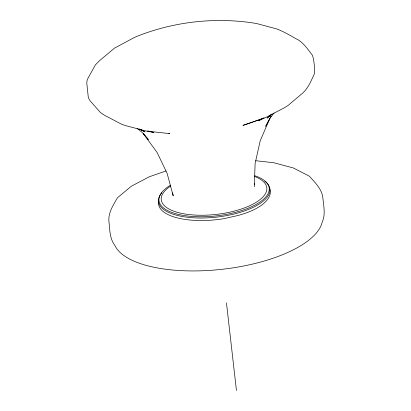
<?xml version="1.0" encoding="UTF-8"?>
<svg xmlns="http://www.w3.org/2000/svg" width="411" height="411" viewBox="0 0 411 411"><rect width="100%" height="100%" fill="white"/><g stroke="black" fill="none" stroke-linecap="round" stroke-linejoin="round"><path stroke-width="0.62" d="M254.286 186.748L255.118 163.527L260.178 140.911L269.333 119.544L271.07 116.287M172.507 193.977L172.625 192.841M270.844 116.637L265.696 126.295L269.333 119.544M270.279 117.695L274.111 113.01M271.743 114.166L267.078 118.132L272.036 114.078M263.965 117.88L258.344 120.834L264.083 118.08L242.983 125.391L265.568 117.577L284.792 107.569L288.229 105.344L302.815 92.958C308.502 87.862 311.271 80.361 314.472 73.646C314.662 67.604 314.261 61.188 312.494 55.362C308.286 49.983 304.356 43.869 298.545 40.067C291.219 36.266 284.222 31.616 276.418 28.842L257.06 23.658L253.222 22.975C214.537 17.139 174.362 21.701 137.932 35.952L134.382 37.468L114.417 48.185L99.529 60.7L95.388 64.881L87.79 78.614L87.029 80.736L86.767 82.976L88.252 96.898L89.007 99.025L90.225 100.926L100.525 112.64L104.528 115.275L121.373 124.127L125.242 125.525L146.116 131.022L169.815 133.626L168.823 133.534M166.034 170.961L149.429 176.715L131.356 186.204L117.731 197.542L116.894 198.76C112.727 205.937 107.728 213.766 109.043 222.49C109.845 230.263 109.783 238.909 114.864 245.393A105.231 41.115 -6.5 0 0 222.264 269.282A105.231 41.115 -6.5 0 0 322.209 222.058C325.697 214.599 323.663 206.194 322.923 198.421C322.234 189.661 315.648 183.157 310.11 177.013L309.021 176.011L293.346 167.971L273.726 162.72L255.693 160.727M147.693 131.181L153.961 132.583L147.857 130.95M139.093 128.967L144.985 131.874L139.889 129.188M137.11 128.432L141.908 132.142L148.325 139.504L143.377 133.724L157.115 152.512L167.143 173.427L173.18 195.877L172.995 194.09M254.219 183.655L254.589 184.739M226.461 302.85L236.443 390.45M254.877 175.744A55.464 21.67 -6.5 0 1 253.561 205.767A55.464 21.67 -6.5 0 1 177.922 214.285A55.464 21.67 -6.5 0 1 170.411 185.248M264.812 181.215A56.066 21.906 -6.5 0 1 216.499 217.136A56.066 21.906 -6.5 0 1 161.867 192.805M158.738 201.164A56.281 21.994 -6.5 0 0 224.062 218.642L237.923 215.508A53.266 20.812 -6.5 0 0 266.837 200.321A59.431 23.222 -6.5 0 0 269.642 188.68M254.594 176.489A53.122 20.756 -6.5 0 1 251.291 204.976A53.122 20.756 -6.5 0 1 179.967 213.006A53.122 20.756 -6.5 0 1 170.837 185.916"/></g></svg>
